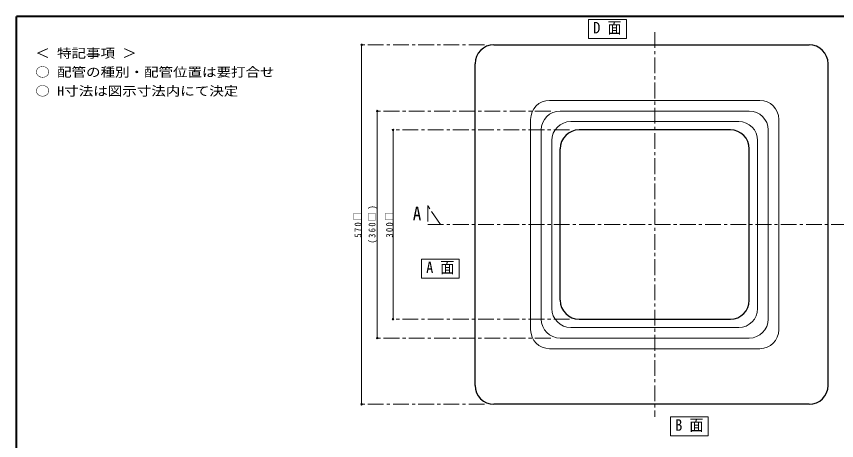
# Model space of a CAD drawing. Units: millimetres, scale not verified. Extents: x -1061 to 964, y -679 to 726.
# Drawn here: x -1061 to 240, y 53 to 726 of the extents above; entities that cross this region are included whole.
import ezdxf
from ezdxf.enums import TextEntityAlignment as Align

# ---------------------------------------------------------------- set-up
doc = ezdxf.new("R2010")
doc.units = ezdxf.units.MM
doc.header["$LTSCALE"] = 5
doc.header["$PDMODE"] = 32
doc.header["$PDSIZE"] = 2.5
doc.linetypes.add('CHAIN1', pattern=[8, 5, -1, 1, -1])
doc.layers.add('0-0', color=7, linetype='Continuous', lineweight=18)
doc.styles.add('ＭＳ ゴシック', font='')
doc.styles.get('ＭＳ ゴシック').set_extended_font_data('MS Gothic')

msp = doc.modelspace()

# ---------------------------------------------------------------- linework, layer by layer
at = {"layer": '0-0', "color": 1, "lineweight": 40}
for p in [(-1061.401, -679.043), (963.599, 725.957)]:
    msp.add_line(p, (-1061.401, 725.957), dxfattribs=at)
at = {"layer": '0-0', "color": 4, "linetype": 'CHAIN1', "lineweight": 9}
for p, q in [((-48.901, 700.957), (-48.901, 90.957)), ((-318.901, 680.957), (-513.901, 680.957)), ((-213.901, 575.957), (-488.901, 575.957)), ((-183.901, 545.957), (-463.901, 545.957)), ((-408.901, 395.957), (301.099, 395.957)), ((-183.901, 245.957), (-463.901, 245.957)), ((-213.901, 215.957), (-488.901, 215.957)), ((-318.901, 110.957), (-513.901, 110.957))]:
    msp.add_line(p, q, dxfattribs=at)
at = {"layer": '0-0', "color": 4, "lineweight": 9}
for p, q in [((-513.901, 680.957), (-513.901, 110.957)), ((-215.689, 592.745), (117.888, 592.745)), ((-488.901, 575.957), (-488.901, 215.957)), ((-245.689, 229.168), (-245.689, 562.745)), ((147.888, 229.168), (147.888, 562.745)), ((-182.112, 559.168), (84.311, 559.168)), ((-463.901, 545.957), (-463.901, 245.957)), ((-212.112, 262.745), (-212.112, 529.168)), ((114.311, 262.745), (114.311, 529.168)), ((84.311, 232.745), (-182.112, 232.745)), ((117.888, 199.168), (-215.689, 199.168))]:
    msp.add_line(p, q, dxfattribs=at)
at = {"layer": '0-0', "color": 5, "lineweight": 25}
for p, q in [((-303.901, 680.957), (196.099, 680.957)), ((-333.901, 140.957), (-333.901, 650.957)), ((226.099, 140.957), (226.099, 650.957)), ((71.099, 545.957), (-168.901, 545.957)), ((-198.901, 275.957), (-198.901, 515.957)), ((101.099, 275.957), (101.099, 515.957)), ((-168.901, 245.957), (71.099, 245.957)), ((196.099, 110.957), (-303.901, 110.957))]:
    msp.add_line(p, q, dxfattribs=at)
at = {"layer": '0-0'}
for p, q in [((101.099, 575.957), (-198.901, 575.957)), ((-228.901, 245.957), (-228.901, 545.957)), ((131.099, 245.957), (131.099, 545.957)), ((-198.901, 215.957), (101.099, 215.957))]:
    msp.add_line(p, q, dxfattribs=at)
at = {"layer": '0-0', "color": 3}
for points in [[(-153.901, 720.957), (-93.901, 720.957), (-93.901, 690.957), (-153.901, 690.957)], [(-418.901, 340.957), (-358.901, 340.957), (-358.901, 310.957), (-418.901, 310.957)], [(-23.901, 90.957), (36.099, 90.957), (36.099, 60.957), (-23.901, 60.957)]]:
    msp.add_lwpolyline(points, close=True, dxfattribs=at)
at = {"layer": '0-0', "color": 4, "linetype": 'CHAIN1', "lineweight": 9}
msp.add_lwpolyline([(-388.901, 395.957), (-408.901, 425.957), (-408.901, 395.957)], dxfattribs=at)
at = {"layer": '0-0', "color": 5, "lineweight": 25}
for centre, start, end in [((-303.901, 650.957), 90, 180), ((196.099, 650.957), 0, 90), ((-168.901, 515.957), 90, 180), ((71.099, 515.957), 0, 90), ((-168.901, 275.957), 180, 270), ((71.099, 275.957), 270, 0), ((-303.901, 140.957), 180, 270), ((196.099, 140.957), 270, 0)]:
    msp.add_arc(centre, 30, start, end, dxfattribs=at)
at = {"layer": '0-0', "color": 4, "lineweight": 9}
for centre, start, end in [((-215.689, 562.745), 90, 180), ((117.888, 562.745), 0, 90), ((-182.112, 529.168), 90, 180), ((84.311, 529.168), 0, 90), ((-182.112, 262.745), 180, 270), ((84.311, 262.745), 270, 0), ((-215.689, 229.168), 180, 270), ((117.888, 229.168), 270, 0)]:
    msp.add_arc(centre, 30, start, end, dxfattribs=at)
at = {"layer": '0-0'}
for centre, start, end in [((-198.901, 545.957), 90, 180), ((101.099, 545.957), 0, 90), ((-198.901, 245.957), 180, 270), ((101.099, 245.957), 270, 0)]:
    msp.add_arc(centre, 30, start, end, dxfattribs=at)
at = {"layer": '0-0', "color": 4}
for p in [(-513.901, 680.957), (-488.901, 575.957), (-463.901, 545.957), (-463.901, 245.957), (-488.901, 215.957), (-513.901, 110.957)]:
    msp.add_point(p, dxfattribs=at)

# ---------------------------------------------------------------- texts
at = {"layer": '0-0', "style": 'ＭＳ ゴシック'}
for s, height, width, p in [('D 面', 18.33, 0.9, (-146.401, 693.457)), ('＜ 特記事項 ＞', 14.66, 1.15, (-1031.401, 655.957)), ('○ 配管の種別・配管位置は要打合せ', 14.66, 1.15, (-1031.401, 625.957)), ('○ H寸法は図示寸法内にて決定', 14.66, 1.15, (-1031.401, 595.957)), ('A', 21.99, 0.9, (-432.651, 395.957)), ('A 面', 18.33, 0.9, (-411.401, 313.457)), ('B 面', 18.33, 0.9, (-16.401, 63.457))]:
    msp.add_text(s, height=height, dxfattribs=dict(at, width=width)).set_placement(p, align=Align.BOTTOM_LEFT)
at = {"layer": '0-0', "char_height": 11, "attachment_point": 7, "rotation": 90, "style": 'ＭＳ ゴシック'}
for s, insert in [('\\T1.32;\\W0.9;(360□)', (-488.901, 365.957)), ('\\T1.3;\\W0.9;570□', (-513.901, 375.332)), ('\\T1.3;\\W0.9;300□', (-463.901, 375.332))]:
    msp.add_mtext(s, dxfattribs=dict(at, insert=insert))

doc.saveas('drawing.dxf')
